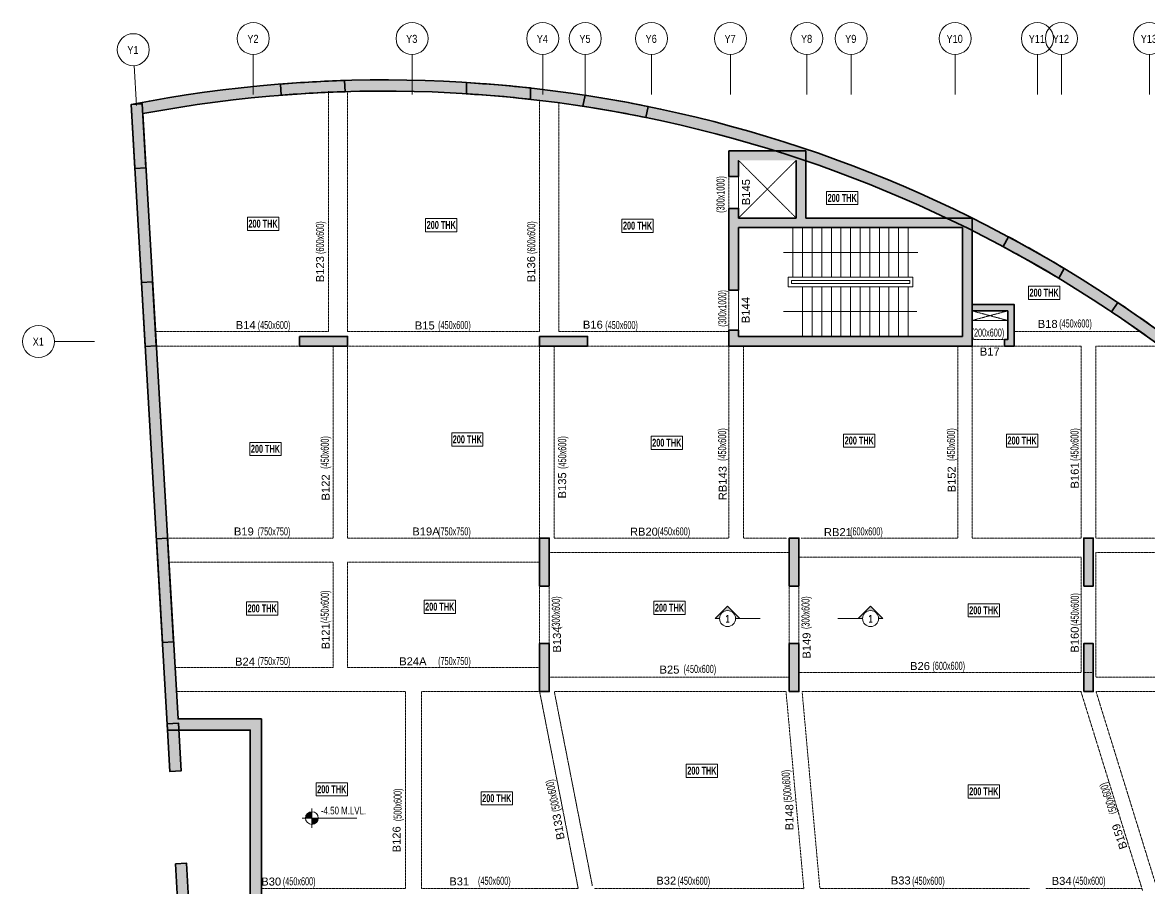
# Model space of a CAD drawing. Header units: millimetres. Extents: x 20 to 70682, y 101 to 65687.
# Drawn here: x 20 to 35233, y 38626 to 65687 of the extents above; entities that cross this region are included whole.
import ezdxf
from ezdxf.enums import TextEntityAlignment as Align

# ---------------------------------------------------------------- set-up
doc = ezdxf.new("R2010")
doc.units = ezdxf.units.MM
for name, pattern in [('Grid Line', [2222.5, 1270, -317.5, 317.5, -317.5]), ('HIDDEN', [0.375, 0.25, -0.125]), ('HIDDEN2', [0.1875, 0.125, -0.0625])]:
    doc.linetypes.add(name, pattern=pattern)
for name, color, linetype, lineweight in [('A-ANNO-DIMS', 8, 'Continuous', 15), ('A-DETL-MISC', 35, 'Continuous', 15), ('A-FLOR-IDEN', 11, 'Continuous', 9), ('A-GRIDS', 8, 'Continuous', 9), ('A-HIDD-ABVE', 8, 'HIDDEN', 20), ('A-HIDD-BELW', 8, 'HIDDEN2', 20), ('G-____-____-DIMS', 7, 'Continuous', 9), ('G-ANNO-SYMB', 1, 'Continuous', 9), ('S-BEAM', 7, 'Continuous', 18), ('S-BEAM-IDEN', 2, 'Continuous', 9), ('S-COL HATCH', 9, 'Continuous', 0), ('S-COLS', 5, 'Continuous', 35), ('S-GRIDS', 8, 'Continuous', 9)]:
    doc.layers.add(name, color=color, linetype=linetype, lineweight=lineweight)
doc.layers.add('Beam Nos', color=7, linetype='Continuous')
doc.styles.add('Arial Narrow', font='ARIALN.TTF', dxfattribs={"height": 400})
doc.styles.add('Dim.s & Anno.(Misc.)', font='ARIALN.TTF')
doc.styles.add('SC-BBS1', font='SansSerif')
doc.styles.add('Swis721 LtCn BT', font='swisscl.ttf', dxfattribs={"width": 0.9, "height": 233.355162})
doc.styles.add('Swis721 LtCn BT_1', font='swisscl.ttf', dxfattribs={"height": 240})
doc.styles.add('Swis721 LtCn BT_B', font='', dxfattribs={"width": 0.9, "height": 246.918336})
doc.styles.get('Swis721 LtCn BT_B').set_extended_font_data('Swis721 LtCn BT', bold=True)
doc.dimstyles.new('A-GFC-100', dxfattribs={"dimscale": 100, "dimtxt": 1.75, "dimasz": 1.5, "dimexe": 1.5, "dimexo": 0, "dimgap": 1, "dimtad": 1, "dimdsep": 46, "dimtxsty": 'Dim.s & Anno.(Misc.)', "dimblk": 'ARCHTICK', "dimcen": 0, "dimdle": 1.5, "dimclrd": 256, "dimclre": 8, "dimclrt": 6, "dimazin": 2, "dimtfac": 1, "dimtix": 1, "dimtmove": 2, "dimatfit": 3, "dimfxl": 1, "dimtolj": 1, "dimlwd": -1, "dimlwe": 9, "dimarcsym": 0})

# ---------------------------------------------------------------- blocks, each defined once
blk = doc.blocks.new('_ARCHTICK')
at = {"color": 0, "linetype": 'ByBlock', "const_width": 0.15}
blk.add_lwpolyline([(-0.5, -0.5), (0.5, 0.5)], dxfattribs=at)
blk = doc.blocks.new('A$C31bf04c8')
at = {"layer": 'S-COL HATCH', "transparency": 33554687}
h = blk.add_hatch(color=256, dxfattribs=at)
h.dxf.hatch_style = 1
edge = h.paths.add_edge_path()
edge.add_line((-12645, -10575), (46760, -10575))
edge.add_line((46760, -10575), (50155, -10425))
edge.add_line((50155, -10425), (50155, 18362))
edge.add_arc((65983, 101151), 84288, 235.33184, 259.17631, ccw=False)
edge.add_arc((-8447, 268), 41200, 49.9962, 101.0852)
edge.add_line((-16368, 40699), (-15227, 21150))
edge.add_line((-15227, 21150), (-12645, 21150))
edge.add_line((-12645, 21150), (-12645, -10575))
edge = h.paths.add_edge_path(flags=16)
edge.add_line((-12295, -10225), (46752, -10225))
edge.add_line((46752, -10225), (49805, -10090))
edge.add_line((49805, -10090), (49805, 18073))
edge.add_arc((65983, 101151), 84638, 235.32076, 258.98032, ccw=False)
edge.add_arc((-8447, 268), 40850, 49.9733, 100.6568)
edge.add_line((-16001, 40413), (-14897, 21500))
edge.add_line((-14897, 21500), (-12295, 21500))
edge.add_line((-12295, 21500), (-12295, -10225))
h = blk.add_hatch(color=256, dxfattribs=at)
h.dxf.hatch_style = 1
h.paths.add_polyline_path([(-9681, 41099), (-9700, 41449, 0.01185), (-11697, 41339), (-11678, 40990, -0.011949)])
h = blk.add_hatch(color=256, dxfattribs=at)
h.dxf.hatch_style = 1
h.paths.add_polyline_path([(-3886, 40863), (-3886, 41215, 0.011892), (-5886, 41383), (-5886, 41032, -0.011992)])
h = blk.add_hatch(color=256, dxfattribs=at)
h.dxf.hatch_style = 1
h.paths.add_polyline_path([(-282, 40294), (-213, 40637, 0.011811), (-2182, 40989), (-2252, 40646, -0.01191)])
h = blk.add_hatch(color=256, dxfattribs=at)
h.dxf.hatch_style = 1
h.paths.add_polyline_path([(-16019, 40720), (-16368, 40699), (-16252, 38703), (-15902, 38723)])
h = blk.add_hatch(color=256, dxfattribs=at)
h.dxf.hatch_style = 1
h.paths.add_polyline_path([(3425, 39251), (2315, 39251), (2315, 38451), (2615, 38451), (2615, 38951), (3425, 38951)], flags=17)
h.paths.add_polyline_path([(3725, 39251), (3425, 39251), (3425, 38951), (3725, 38951)], flags=17)
h.paths.add_polyline_path([(3764, 39251), (3725, 39251), (3725, 38951), (4415, 38951), (4415, 37151), (2615, 37151), (2615, 37451), (2315, 37451), (2315, 34901), (2615, 34901), (2615, 36851), (9456, 36851), (9456, 37151), (9141, 37151), (9137, 37141, 0.00014), (9116, 37151), (4715, 37151), (4715, 39251), (4610, 39251), (4539, 39000, 0.004852)])
h.paths.add_polyline_path([(9915, 37151), (9456, 37151), (9456, 36851), (9615, 36851), (9615, 33451), (9456, 33451), (9456, 33151), (9915, 33151)])
h.paths.add_polyline_path([(9456, 33451), (2615, 33451), (2615, 33651), (2315, 33651), (2315, 33151), (9456, 33151)])
h = blk.add_hatch(color=256, dxfattribs=at)
h.dxf.hatch_style = 1
h.paths.add_polyline_path([(11045, 36566), (10879, 36257, -0.01191), (12618, 35268), (12784, 35577, 0.011811)])
h = blk.add_hatch(color=256, dxfattribs=at)
h.dxf.hatch_style = 1
h.paths.add_polyline_path([(-15694, 35157), (-16043, 35136), (-15927, 33140), (-15578, 33160)])
h = blk.add_hatch(color=256, dxfattribs=at)
h.dxf.hatch_style = 1
h.paths.add_polyline_path([(14462, 34512), (14267, 34221, -0.01191), (15902, 33069), (16097, 33360, 0.011811)])
h = blk.add_hatch(color=256, dxfattribs=at)
h.dxf.hatch_style = 1
h.paths.add_polyline_path([(11225, 34450), (9915, 34450), (9915, 34250), (11025, 34250), (11025, 33350), (10925, 33350), (10925, 33151), (11225, 33150), (11225, 33350)])
h = blk.add_hatch(color=256, dxfattribs=at)
h.dxf.hatch_style = 1
h.paths.add_polyline_path([(-11102, 33451), (-11102, 33151), (-9602, 33151), (-9602, 33451)])
h = blk.add_hatch(color=256, dxfattribs=at)
h.dxf.hatch_style = 1
h.paths.add_polyline_path([(-3600, 33451), (-3600, 33151), (-2100, 33151), (-2100, 33451)])
h = blk.add_hatch(color=256, dxfattribs=at)
h.dxf.hatch_style = 1
h.paths.add_polyline_path([(-15227, 27150), (-15577, 27130), (-15387, 23885), (-15038, 23905)])
h = blk.add_hatch(color=256, dxfattribs=at)
h.dxf.hatch_style = 1
h.paths.add_polyline_path([(-3600, 25651), (-3300, 25651), (-3300, 27151), (-3600, 27151)])
h = blk.add_hatch(color=256, dxfattribs=at)
h.dxf.hatch_style = 1
h.paths.add_polyline_path([(-3600, 25651), (-3300, 25651), (-3300, 27151), (-3600, 27151)])
h = blk.add_hatch(color=256, dxfattribs=at)
h.dxf.hatch_style = 1
h.paths.add_polyline_path([(4200, 25651), (4500, 25651), (4500, 27151), (4200, 27151)])
h = blk.add_hatch(color=256, dxfattribs=at)
h.dxf.hatch_style = 1
h.paths.add_polyline_path([(4200, 25651), (4500, 25651), (4500, 27151), (4200, 27151)])
h = blk.add_hatch(color=256, dxfattribs=at)
h.dxf.hatch_style = 1
h.paths.add_polyline_path([(13400, 25651), (13700, 25651), (13700, 27151), (13400, 27151)])
h = blk.add_hatch(color=256, dxfattribs=at)
h.dxf.hatch_style = 1
h.paths.add_polyline_path([(13400, 25651), (13700, 25651), (13700, 27151), (13400, 27151)])
h = blk.add_hatch(color=256, dxfattribs=at)
h.dxf.hatch_style = 1
h.paths.add_polyline_path([(-3600, 22351), (-3300, 22351), (-3300, 23851), (-3600, 23851)])
h = blk.add_hatch(color=256, dxfattribs=at)
h.dxf.hatch_style = 1
h.paths.add_polyline_path([(-3600, 22351), (-3300, 22351), (-3300, 23851), (-3600, 23851)])
h = blk.add_hatch(color=256, dxfattribs=at)
h.dxf.hatch_style = 1
h.paths.add_polyline_path([(4200, 22351), (4500, 22351), (4500, 23851), (4200, 23851)])
h = blk.add_hatch(color=256, dxfattribs=at)
h.dxf.hatch_style = 1
h.paths.add_polyline_path([(4200, 22351), (4500, 22351), (4500, 23851), (4200, 23851)])
h = blk.add_hatch(color=256, dxfattribs=at)
h.dxf.hatch_style = 1
h.paths.add_polyline_path([(13400, 22351), (13700, 22351), (13700, 23851), (13400, 23851)])
h = blk.add_hatch(color=256, dxfattribs=at)
h.dxf.hatch_style = 1
h.paths.add_polyline_path([(13400, 22351), (13700, 22351), (13700, 23851), (13400, 23851)])
h = blk.add_hatch(color=256, dxfattribs=at)
h.dxf.hatch_style = 1
h.paths.add_polyline_path([(-15239, 21348), (-15152, 19851), (-14802, 19871), (-14890, 21369)])
h = blk.add_hatch(color=256, dxfattribs=at)
h.dxf.hatch_style = 1
h.paths.add_polyline_path([(-14983, 16966), (-14896, 15469), (-14547, 15489), (-14634, 16986)])
at = {"layer": 'S-COLS'}
for p, q in [((4715, 39251, 0), (2315, 39251, 0)), ((4715, 37151, 0), (4715, 39251, 0)), ((4415, 37151, 0), (4415, 38951, 0)), ((4415, 37151, 0), (2615, 37151)), ((9915, 37151), (4715, 37151, 0)), ((9915, 33151), (9915, 37151)), ((2615, 36851), (9615, 36851)), ((2615, 34901), (2615, 36851)), ((9615, 36851), (9615, 33451)), ((2315, 34901), (2615, 34901)), ((2315, 33651), (2315, 33151)), ((2615, 33651), (2315, 33651)), ((2615, 33451), (2615, 33651)), ((2315, 33151), (9915, 33151)), ((9615, 33451), (2615, 33451))]:
    blk.add_line(p, q, dxfattribs=at)
at = {"layer": 'S-COLS', "elevation": 0}
blk.add_lwpolyline([(-12645, -10575), (46760, -10575), (50155, -10425), (50155, 18362, -0.104418), (18038, 31827, 0.226686), (-16368, 40699), (-15227, 21150), (-12645, 21150)], format="xyb", close=True, dxfattribs=at)
for points in [[(-9700, 41449, 0.01185), (-11697, 41339), (-11678, 40990, -0.011949), (-9681, 41099), (-9700, 41449)], [(-5886, 41383, -0.011892), (-3886, 41215), (-3886, 40863, 0.011992), (-5886, 41032), (-5886, 41383)], [(-282, 40294), (-213, 40637, 0.011811), (-2182, 40989), (-2252, 40646, -0.01191), (-282, 40294)], [(12784, 35577, 0.011811), (11045, 36566), (10879, 36257, -0.01191), (12618, 35268), (12784, 35577)], [(14462, 34512), (14267, 34221, -0.01191), (15902, 33069), (16097, 33360, 0.011811), (14462, 34512)]]:
    blk.add_lwpolyline(points, format="xyb", dxfattribs=at)
at = {"layer": 'S-COLS'}
blk.add_lwpolyline([(-12295, -10225), (46752, -10225), (49805, -10090), (49805, 18073, -0.103603), (17826, 31549, 0.224825), (-16001, 40413), (-14897, 21500), (-12295, 21500)], format="xyb", close=True, dxfattribs=at)
at = {"layer": 'S-COLS', "elevation": 0}
for points in [[(-16368, 40699), (-16019, 40720), (-15902, 38723), (-16252, 38703)], [(-16043, 35136), (-15694, 35157), (-15578, 33160), (-15927, 33140)], [(-11102, 33451), (-11102, 33151), (-9602, 33151), (-9602, 33451)], [(-3600, 33451), (-3600, 33151), (-2100, 33151), (-2100, 33451)], [(-15577, 27130), (-15227, 27150), (-15038, 23905), (-15387, 23885)], [(-3600, 25651), (-3300, 25651), (-3300, 27151), (-3600, 27151)], [(-3600, 25651), (-3300, 25651), (-3300, 27151), (-3600, 27151)], [(4200, 25651), (4500, 25651), (4500, 27151), (4200, 27151)], [(4200, 25651), (4500, 25651), (4500, 27151), (4200, 27151)], [(13400, 25651), (13700, 25651), (13700, 27151), (13400, 27151)], [(13400, 25651), (13700, 25651), (13700, 27151), (13400, 27151)], [(-3600, 22351), (-3300, 22351), (-3300, 23851), (-3600, 23851)], [(-3600, 22351), (-3300, 22351), (-3300, 23851), (-3600, 23851)], [(4200, 22351), (4500, 22351), (4500, 23851), (4200, 23851)], [(4200, 22351), (4500, 22351), (4500, 23851), (4200, 23851)], [(13400, 22351), (13700, 22351), (13700, 23851), (13400, 23851)], [(13400, 22351), (13700, 22351), (13700, 23851), (13400, 23851)], [(-15239, 21348), (-14890, 21369), (-14802, 19871), (-15152, 19851)], [(-14983, 16966), (-14634, 16986), (-14547, 15489), (-14896, 15469)]]:
    blk.add_lwpolyline(points, close=True, dxfattribs=at)
for points in [[(2615, 38951), (2615, 38451), (2315, 38451), (2315, 39251)], [(2615, 37151), (2615, 37451), (2315, 37451), (2315, 34901)], [(9915, 34450), (11225, 34450), (11225, 33350), (11225, 33150), (10925, 33151), (10925, 33350), (11025, 33350), (11025, 34250), (9915, 34250), (9915, 34450)]]:
    blk.add_lwpolyline(points, dxfattribs=at)
blk = doc.blocks.new('Spot Elevations - M_Spot Elevation - Target Filled-23738-FIRST FLOOR  FRAMING PLAN _NTA_')
at = {"layer": 'G-____-____-DIMS'}
h = blk.add_hatch(color=256, dxfattribs=at)
edge = h.paths.add_edge_path(flags=0)
edge.add_line((0, 0), (-2, 0))
edge.add_arc((0, 0), 2, 90, 180, ccw=False)
edge.add_line((0, 2), (0, 0))
h = blk.add_hatch(color=256, dxfattribs=at)
edge = h.paths.add_edge_path(flags=0)
edge.add_line((0, 0), (2, 0))
edge.add_arc((0, 0), 2, 270, 360, ccw=False)
edge.add_line((0, -2), (0, 0))
for p, q in [((-3, 0), (14, 0)), ((0, -3), (0, 3))]:
    blk.add_line(p, q, dxfattribs=at)
blk.add_circle((0, 0), 2, dxfattribs=at)
blk = doc.blocks.new('Grid - Type 1 Structural-6743905-9TH FLOOR LVL')
at = {"layer": 'A-GRIDS'}
blk.add_circle((0, 0), 4, dxfattribs=at)
blk = doc.blocks.new('A$C45bf0ae9')
at = {"layer": 'S-GRIDS', "linetype": 'Grid Line'}
for p, q in [((-12545, 41014), (-12545, 42264)), ((-7583, 41014), (-7583, 42264)), ((-3500, 41014), (-3500, 42264)), ((-2170, 41014), (-2170, 42264)), ((-100, 41014), (-100, 42264)), ((2365, 41014), (2365, 42264)), ((4755, 41014), (4755, 42264)), ((6135, 41014), (6135, 42264)), ((9385, 41014), (9385, 42264)), ((11955, 41014), (11955, 42264)), ((12705, 41014), (12705, 42264)), ((15455, 41014), (15455, 42264)), ((-16192, 40669), (-16265, 41917)), ((-17504, 33297), (-18754, 33297))]:
    blk.add_line(p, q, dxfattribs=at)
at = {"layer": 'A-GRIDS', "xscale": 124.9999999999999, "yscale": 124.9999999999999, "zscale": 124.9999999999999}
for p in [(-12545, 42764), (-7583, 42764), (-3500, 42764), (-2170, 42764), (-100, 42764), (2365, 42764), (4755, 42764), (6135, 42764), (9385, 42764), (11955, 42764), (12705, 42764), (15455, 42764)]:
    blk.add_blockref('Grid - Type 1 Structural-6743905-9TH FLOOR LVL', p, dxfattribs=at)
for p, rotation in [((-16294, 42416), 3.339999999999538), ((-19254, 33297), 89.99999999999982)]:
    blk.add_blockref('Grid - Type 1 Structural-6743905-9TH FLOOR LVL', p, dxfattribs=dict(at, rotation=rotation))
at = {"layer": 'A-GRIDS', "lineweight": 18, "char_height": 250, "attachment_point": 1, "style": 'Arial Narrow'}
for s, insert, width in [('Y2', (-12731, 42879), 440.93), ('Y3', (-7769, 42879), 440.93), ('Y4', (-3686, 42879), 440.93), ('Y5', (-2356, 42879), 440.93), ('Y6', (-286, 42879), 440.93), ('Y7', (2179, 42879), 440.93), ('Y8', (4569, 42879), 440.93), ('Y9', (5949, 42879), 440.93), ('Y10', (9116, 42879), 641.35), ('Y11', (11686, 42879), 641.35), ('Y12', (12436, 42879), 641.35), ('Y13', (15186, 42879), 641.35), ('Y1', (-16480, 42530), 440.93), ('X1', (-19437, 33415), 440.93)]:
    blk.add_mtext(s, dxfattribs=dict(at, insert=insert, width=width))
blk = doc.blocks.new('Detail View - M_Section Head - Structural Type 1-785420-STILT FLOOR FRAMING PLAN')
at = {"layer": 'G-ANNO-SYMB'}
h = blk.add_hatch(color=9, dxfattribs=at)
edge = h.paths.add_edge_path(flags=0)
edge.add_line((-8.5, 0), (-9.86, 0))
edge.add_line((-9.86, 0), (-5.99, 3.87))
edge.add_line((-5.99, 3.87), (-2.12, 0))
edge.add_line((-2.12, 0), (-3.5, 0))
edge.add_arc((-6, 0), 2.5, 360, 540)
for p, q in [((-5.99, 3.87), (-9.86, 0)), ((-5.99, 3.87), (-2.12, 0)), ((-8.5, 0), (-9.86, 0)), ((-3.5, 0), (-2.12, 0))]:
    blk.add_line(p, q, dxfattribs=at)
at = {"layer": 'G-ANNO-SYMB', "color": 5}
for p, q in [((-5.99, 3.87), (-9.86, 0)), ((-2.12, 0), (-5.99, 3.87)), ((-9.86, 0), (-8.5, 0)), ((-3.5, 0), (4.24, 0)), ((-3.5, 0), (-2.12, 0))]:
    blk.add_line(p, q, dxfattribs=at)
at = {"layer": 'G-ANNO-SYMB'}
blk.add_arc((-6, 0), 2.5, 360, 180, dxfattribs=at)
at = {"layer": 'G-ANNO-SYMB', "color": 5}
for start, end in [(360, 180), (180, 360)]:
    blk.add_arc((-6, 0), 2.5, start, end, dxfattribs=at)
blk = doc.blocks.new('A$Cf8d4ec59')
at = {"layer": 'A-DETL-MISC'}
for p, q in [((-5300, 0), (-5300, -1550)), ((-5000, 0), (-5000, -1550)), ((-4700, 0), (-4700, -1550)), ((-4400, 0), (-4400, -1550)), ((-4100, 0), (-4100, -1550)), ((-3800, 0), (-3800, -1550)), ((-3500, 0), (-3500, -1550)), ((-3200, 0), (-3200, -1550)), ((-2900, 0), (-2900, -1550)), ((-2600, 0), (-2600, -1550)), ((-2300, 0), (-2300, -1550)), ((-2000, 0), (-2000, -1550)), ((-1700, 0), (-1700, -1550)), ((-5000, -3400), (-5000, -1850)), ((-4700, -3400), (-4700, -1850)), ((-4400, -3400), (-4400, -1850)), ((-4100, -3400), (-4100, -1850)), ((-3800, -3400), (-3800, -1850)), ((-3500, -3400), (-3500, -1850)), ((-3200, -3400), (-3200, -1850)), ((-2900, -3400), (-2900, -1850)), ((-2600, -3400), (-2600, -1850)), ((-2300, -3400), (-2300, -1850)), ((-2000, -3400), (-2000, -1850)), ((-1700, -3400), (-1700, -1850))]:
    blk.add_line(p, q, dxfattribs=at)
for points in [[(-1550, -1550), (-1550, -1850), (-5450, -1850), (-5450, -1550)], [(-1650, -1650), (-1650, -1750), (-5350, -1750), (-5350, -1650)]]:
    blk.add_lwpolyline(points, close=True, dxfattribs=at)
at = {"layer": 'A-ANNO-DIMS', "ltscale": 500}
for points in [[(-1400, -775), (-5600, -775)], [(-5600, -2625), (-1424, -2625)]]:
    blk.add_leader(points, dimstyle='A-GFC-100', override={"dimasz": 0.002, "dimtad": 0, "dimfxl": 0.18, "dimarcsym": 1}, dxfattribs=at)

msp = doc.modelspace()

# ---------------------------------------------------------------- linework, layer by layer
at = {"layer": 'A-FLOR-IDEN', "color": 8, "flags": 128}
for points in [[(26120.8, 60407.4), (26120.8, 59995.6), (25143.3, 59995.6), (25143.3, 60407.4)], [(26120.8, 60407.4), (26120.8, 59995.6), (25143.3, 59995.6), (25143.3, 60407.4)], [(8023.8, 59603.9), (8023.8, 59192.1), (7046.3, 59192.1), (7046.3, 59603.9)], [(8023.8, 59603.9), (8023.8, 59192.1), (7046.3, 59192.1), (7046.3, 59603.9)], [(13592.8, 59562.9), (13592.8, 59151.1), (12615.3, 59151.1), (12615.3, 59562.9)], [(13592.8, 59562.9), (13592.8, 59151.1), (12615.3, 59151.1), (12615.3, 59562.9)], [(19726.3, 59541.9), (19726.3, 59130.1), (18748.8, 59130.1), (18748.8, 59541.9)], [(19726.3, 59541.9), (19726.3, 59130.1), (18748.8, 59130.1), (18748.8, 59541.9)], [(32429.3, 57447.9), (32429.3, 57036.1), (31451.8, 57036.1), (31451.8, 57447.9)], [(32429.3, 57447.9), (32429.3, 57036.1), (31451.8, 57036.1), (31451.8, 57447.9)], [(14406.8, 52863.4), (14406.8, 52451.6), (13429.3, 52451.6), (13429.3, 52863.4)], [(14406.8, 52863.4), (14406.8, 52451.6), (13429.3, 52451.6), (13429.3, 52863.4)], [(26654.8, 52826), (26654.8, 52414.2), (25677.3, 52414.2), (25677.3, 52826)], [(26654.8, 52826), (26654.8, 52414.2), (25677.3, 52414.2), (25677.3, 52826)], [(31740.8, 52826), (31740.8, 52414.2), (30763.3, 52414.2), (30763.3, 52826)], [(31740.8, 52826), (31740.8, 52414.2), (30763.3, 52414.2), (30763.3, 52826)], [(8099.3, 52566.4), (8099.3, 52154.6), (7121.8, 52154.6), (7121.8, 52566.4)], [(8099.3, 52566.4), (8099.3, 52154.6), (7121.8, 52154.6), (7121.8, 52566.4)], [(20639.3, 52758.9), (20639.3, 52347.1), (19661.8, 52347.1), (19661.8, 52758.9)], [(20639.3, 52758.9), (20639.3, 52347.1), (19661.8, 52347.1), (19661.8, 52758.9)], [(13544.8, 47633.4), (13544.8, 47221.6), (12567.3, 47221.6), (12567.3, 47633.4)], [(13544.8, 47633.4), (13544.8, 47221.6), (12567.3, 47221.6), (12567.3, 47633.4)], [(20722.8, 47599.4), (20722.8, 47187.6), (19745.3, 47187.6), (19745.3, 47599.4)], [(20722.8, 47599.4), (20722.8, 47187.6), (19745.3, 47187.6), (19745.3, 47599.4)], [(30545.3, 47521.4), (30545.3, 47109.6), (29567.8, 47109.6), (29567.8, 47521.4)], [(30545.3, 47521.4), (30545.3, 47109.6), (29567.8, 47109.6), (29567.8, 47521.4)], [(21737.8, 42509.9), (21737.8, 42098.1), (20760.3, 42098.1), (20760.3, 42509.9)], [(21737.8, 42509.9), (21737.8, 42098.1), (20760.3, 42098.1), (20760.3, 42509.9)], [(10171.3, 41928.4), (10171.3, 41516.6), (9193.8, 41516.6), (9193.8, 41928.4)], [(10171.3, 41928.4), (10171.3, 41516.6), (9193.8, 41516.6), (9193.8, 41928.4)], [(15326.8, 41648.4), (15326.8, 41236.6), (14349.3, 41236.6), (14349.3, 41648.4)], [(15326.8, 41648.4), (15326.8, 41236.6), (14349.3, 41236.6), (14349.3, 41648.4)], [(30545.3, 41861.4), (30545.3, 41449.6), (29567.8, 41449.6), (29567.8, 41861.4)], [(30545.3, 41861.4), (30545.3, 41449.6), (29567.8, 41449.6), (29567.8, 41861.4)]]:
    msp.add_lwpolyline(points, close=True, dxfattribs=at)
at = {"layer": 'A-FLOR-IDEN', "color": 8, "elevation": 0, "flags": 128}
msp.add_lwpolyline([(7996.1, 47579), (7996.1, 47167.2), (7018.6, 47167.2), (7018.6, 47579)], close=True, dxfattribs=at)
msp.add_lwpolyline([(7996.1, 47579), (7996.1, 47167.2), (7018.6, 47167.2), (7018.6, 47579)], close=True, dxfattribs=at)
at = {"layer": 'A-HIDD-ABVE', "linetype": 'HIDDEN'}
for p, q in [((22393.1, 61377.7, 0), (24193.1, 59577.7, 0)), ((22393.1, 59577.7, 0), (24193.1, 61377.7, 0)), ((29693.1, 56676.6, 0), (30803.1, 56376.6, 0)), ((29693.1, 56376.6, 0), (30803.1, 56676.6, 0))]:
    msp.add_line(p, q, dxfattribs=at)
at = {"layer": 'S-BEAM', "linetype": 'HIDDEN'}
for p, q in [((9576.3, 56026.6), (9576.3, 63539.4)), ((10176.3, 56026.6), (10176.3, 63545.5)), ((16178.7, 56026.6, 0), (16178.7, 63255.9, 0)), ((16778.7, 56026.6, 0), (16778.7, 63179.7, 0)), ((22093.1, 60876.6, 0), (22093.1, 59876.6, 0)), ((22093.1, 57326.6, 0), (22093.1, 56076.6, 0)), ((4175.3, 56026.6), (9576.3, 56026.6)), ((10176.3, 56026.6), (16178.7, 56026.6)), ((16778.7, 56026.6), (22093.1, 56026.6)), ((31003.1, 56026.6, 0), (34946.9, 56026.6, 0)), ((29693.1, 55776.6, 0), (30703.3, 55776.6, 0)), ((4201.1, 55576.6), (16178.7, 55576.6, 0)), ((9726.8, 49576.6, 0), (9726.8, 55577.7, 0)), ((10176.8, 49577.7, 0), (10176.8, 55577.7, 0)), ((16178.3, 55576.6), (22093.1, 55576.6, 0)), ((16178.7, 49576.6, 0), (16178.7, 55576.6, 0)), ((16628.7, 49576.6, 0), (16628.7, 55576.6, 0)), ((22093.1, 49576.6, 0), (22093.1, 55576.6, 0)), ((22543.1, 49576.6, 0), (22543.1, 55576.6, 0)), ((29243.1, 49576.6, 0), (29243.1, 55576.6, 0)), ((29693.1, 55576.6, 0), (33103.7, 55576.6)), ((29693.1, 49576.6, 0), (29693.1, 55576.6, 0)), ((33103.7, 49576.6, 0), (33103.7, 55577.7, 0)), ((33553.7, 55576.6), (35571.1, 55576.6)), ((33553.7, 49576.6, 0), (33553.7, 55576.6, 0)), ((4551.6, 49576.6), (9726.8, 49576.6)), ((10176.3, 49576.6), (16478.7, 49576.6)), ((16628.7, 49576.6), (22093.1, 49576.6)), ((22543.1, 49576.6), (23903.7, 49576.6)), ((24353.7, 49576.6), (29243.1, 49576.6)), ((29693.1, 49576.6), (33103.7, 49576.6)), ((33553.7, 49576.6), (40903.7, 49576.6)), ((16478.7, 49126.6), (23978.3, 49126.6)), ((24278.7, 48976.6), (33103.7, 48976.6)), ((33103.7, 45376.6, 0), (33103.7, 48976.6, 0)), ((33553.7, 49126.6), (40903.7, 49126.6)), ((33553.7, 45226.6, 0), (33553.7, 49126.6, 0)), ((4595.4, 48826.6), (9726.8, 48826.6)), ((9726.8, 45526.6, 0), (9726.8, 48827.7, 0)), ((10176.8, 45527.7, 0), (10176.8, 48827.7, 0)), ((10176.8, 48826.6), (16178.3, 48826.6)), ((16178.7, 48076.6, 0), (16178.7, 46276.6)), ((16478.7, 48076.6, 0), (16478.7, 46276.6)), ((23978.7, 48076.6, 0), (23978.7, 46276.6, 0)), ((24278.7, 48076.6, 0), (24278.7, 46276.6, 0)), ((4787.5, 45526.6), (9726.8, 45526.6)), ((10176.3, 45526.6), (16178.3, 45526.6)), ((16478.3, 45526.6), (16478.7, 45526.6)), ((23978.3, 45226.6), (16478.7, 45226.6)), ((24278.7, 45376.6), (33103.7, 45376.6)), ((33178.3, 45376.6), (33478.7, 45376.6)), ((40903.7, 45226.6), (33553.7, 45226.6)), ((4831.2, 44776.6), (11982.9, 44776.6)), ((11982.9, 38626.6), (11982.9, 44776.6)), ((12482.9, 44776.6), (16178.7, 44776.6)), ((12482.9, 38626.6), (12482.9, 44776.6)), ((17382.9, 38626.6), (16178.7, 44776.6, 0)), ((17824.5, 38713), (16637, 44777.7, 0)), ((23877.8, 44776.6), (16637.3, 44776.6)), ((23877.8, 44776.6, 0), (24433.9, 38604.1, 0)), ((24379.7, 44777.7, 0), (24931.8, 38649, 0)), ((24379.8, 44776.6), (33093.5, 44776.6, 0)), ((33093.5, 44776.6, 0), (35017.9, 38560)), ((33564.6, 44776.6), (40877.2, 44776.6)), ((33564.6, 44776.6, 0), (35447.8, 38693.1)), ((7483.3, 38626.6), (11982.9, 38626.6)), ((12482.9, 38626.6), (17382.9, 38626.6)), ((17882.9, 38626.6), (24432.8, 38626.6, 0)), ((31482.8, 38626.6), (24932.9, 38626.6, 0)), ((31982.9, 38626.6), (35005.7, 38626.6))]:
    msp.add_line(p, q, dxfattribs=at)
at = {"layer": 'S-BEAM'}
for p, q in [((22393.1, 60876.6, 0), (22393.1, 59876.6, 0)), ((22393.1, 57326.6, 0), (22393.1, 56076.6, 0)), ((29693.1, 56376.6, 0), (30803.1, 56376.6, 0))]:
    msp.add_line(p, q, dxfattribs=at)
at = {"layer": 'S-BEAM', "ltscale": 250000}
msp.add_line((16478.3, 49576.6), (16478.7, 49576.6), dxfattribs=at)

# ---------------------------------------------------------------- block references
at = {"layer": 'A-HIDD-BELW', "color": 3}
msp.add_blockref('A$C31bf04c8', (19778.5, 22426.6), dxfattribs=at)
at = {"layer": 'Beam Nos'}
msp.add_blockref('A$C45bf0ae9', (19774.6, 22423.1), dxfattribs=at)
at = {"layer": 'G-____-____-DIMS', "xscale": 99.99999999999991, "yscale": 99.99999999999991, "zscale": 99.99999999999991}
msp.add_blockref('Spot Elevations - M_Spot Elevation - Target Filled-23738-FIRST FLOOR  FRAMING PLAN _NTA_', (9061.5, 40825.9), dxfattribs=at)
at = {"layer": 'G-ANNO-SYMB', "extrusion": (0, 0, -1), "yscale": 99.99999999999991, "zscale": 99.99999999999991}
for p, xscale in [((-22649.1, 47060.2, 0), -99.99999999999991), ((-25919.7, 47060.2, 0), 99.99999999999991)]:
    msp.add_blockref('Detail View - M_Section Head - Structural Type 1-785420-STILT FLOOR FRAMING PLAN', p, dxfattribs=dict(at, xscale=xscale))
at = {"layer": 'S-BEAM-IDEN'}
msp.add_blockref('A$Cf8d4ec59', (29393.1, 59276.6, 0), dxfattribs=at)

# ---------------------------------------------------------------- texts
at = {"layer": 'A-FLOR-IDEN', "color": 1, "char_height": 246.92, "width": 1155, "attachment_point": 2, "line_spacing_factor": 0.964267, "style": 'Swis721 LtCn BT_B'}
for insert in [(25632.1, 60329.4), (25632.1, 60329.4), (7535.1, 59525.9), (7535.1, 59525.9), (13104.1, 59484.9), (13104.1, 59484.9), (19237.6, 59463.9), (19237.6, 59463.9), (31940.6, 57369.9), (31940.6, 57369.9), (7610.6, 52488.4), (7610.6, 52488.4), (13918.1, 52785.4), (13918.1, 52785.4), (20150.6, 52680.9), (20150.6, 52680.9), (26166.1, 52748), (26166.1, 52748), (31252.1, 52748), (31252.1, 52748), (13056.1, 47555.4), (13056.1, 47555.4), (7507.3, 47501), (7507.3, 47501), (20234.1, 47521.4), (20234.1, 47521.4), (30056.6, 47443.4), (30056.6, 47443.4), (21249.1, 42431.9), (21249.1, 42431.9), (9682.6, 41850.4), (9682.6, 41850.4), (14838.1, 41570.4), (14838.1, 41570.4), (30056.6, 41783.4), (30056.6, 41783.4)]:
    msp.add_mtext('200 THK', dxfattribs=dict(at, insert=insert))
at = {"layer": 'Beam Nos', "color": 3, "style": 'SC-BBS1'}
for s, rotation, p in [('B145', 90, (22825.7, 60386.6, 0)), ('B123', 90, (9516.7, 57979.6)), ('B136', 90, (16114.2, 57981.9, 0)), ('B144', 90, (22815.8, 56701)), ('RB143', 90, (22096.1, 51291.7)), ('B152', 90, (29251.7, 51410.9, 0)), ('B161', 90, (33098, 51532.9, 0)), ('B122', 90, (9692, 51159.1)), ('B135', 90, (17081.8, 51222.8, 0)), ('B121', 90, (9692, 46505.5)), ('B134', 90, (16917.3, 46406.8, 0)), ('B149', 90, (24717.8, 46216.3, 0)), ('B160', 90, (33098, 46401.3, 0)), ('B148', 90, (24181.5, 40849.7, 0)), ('B133', 99.96377, (16965.2, 40587.4, 0)), ('B126', 90, (11907.9, 40160.8)), ('B159', 108.42422, (34487.8, 40312.6, 0))]:
    msp.add_text(s, height=250, rotation=rotation, dxfattribs=at).set_placement(p, align=Align.BOTTOM_CENTER)
for s, p in [('B14', (6992.2, 56033.1, 0)), ('B15', (12588.7, 56020.6, 0)), ('B16', (17840.2, 56045.1, 0)), ('B18', (32052.7, 56068.6, 0)), ('B17', (30242.7, 55203.6, 0)), ('B19', (6935.7, 49583.1, 0)), ('B19A', (12624.9, 49583.1, 0)), ('RB20', (19436.2, 49576.2)), ('RB21', (25497, 49561.7)), ('B24', (6971.2, 45515.7)), ('B24A', (12217, 45524.4)), ('B25', (20234.5, 45266.2)), ('B26', (28062.7, 45377.7)), ('B30', (7790.5, 38642.5)), ('B31', (13664.6, 38647.3)), ('B32', (20133.5, 38670.7)), ('B33', (27460.2, 38676)), ('B34', (32488.5, 38662.5))]:
    msp.add_text(s, height=250, dxfattribs=at).set_placement(p, align=Align.BOTTOM_CENTER)
at = {"layer": 'G-____-____-DIMS', "insert": (9346.9, 41181.5), "char_height": 240, "width": 1683.881, "attachment_point": 1, "line_spacing_factor": 0.970126, "style": 'Swis721 LtCn BT_1'}
msp.add_mtext('-4.50 M.LVL.', dxfattribs=at)
at = {"layer": 'G-ANNO-SYMB', "color": 5, "char_height": 246.9, "width": 330, "attachment_point": 2, "line_spacing_factor": 0.964267, "style": 'Swis721 LtCn BT_B'}
for insert in [(22048.7, 47176.7, 0), (26520.1, 47176.7, 0)]:
    msp.add_mtext('1', dxfattribs=dict(at, insert=insert))
at = {"layer": 'S-BEAM-IDEN', "style": 'Swis721 LtCn BT', "width": 0.8}
for s, rotation, p in [('(300x1000)', 90, (21955.9, 59741.6, 0)), ('(600x600)', 90, (9439.2, 58454.7)), ('(600x600)', 90, (16041.6, 58454.7, 0)), ('(300x1000)', 90, (22009.7, 56181.4, 0)), ('(450x600)', 360, (7368.5, 56109.9)), ('(450x600)', 360, (13006.2, 56109.9)), ('(450x600)', 360, (18228.7, 56109.9)), ('(450x600)', 360, (32413.3, 56158.1, 0)), ('(200x600)', 360, (29675.8, 55872.7, 0)), ('(450x600)', 90, (22006.2, 51987.3, 0)), ('(450x600)', 90, (29156.2, 51987.3, 0)), ('(450x600)', 90, (33016.9, 51987.3, 0)), ('(450x600)', 90, (9589.6, 51741.4, 0)), ('(450x600)', 90, (17008.4, 51740.2)), ('(750x750)', 360, (7368.5, 49659.9)), ('(750x750)', 360, (13006.2, 49659.9)), ('(450x600)', 360, (19860.4, 49659.9)), ('(600x600)', 360, (25878.4, 49659.9)), ('(450x600)', 90, (9589.6, 46920.6, 0)), ('(300x600)', 90, (16811, 46734.9)), ('(300x600)', 90, (24611, 46734.9, 0)), ('(450x600)', 90, (33023.9, 46834.4, 0)), ('(750x750)', 360, (7368.5, 45609.9)), ('(750x750)', 360, (13006.2, 45609.9)), ('(450x600)', 360, (20675.4, 45362.6)), ('(600x600)', 360, (28450.4, 45459.9)), ('(500x600)', 103.06395, (16826.8, 41054.7)), ('(500x600)', 95.07956, (24066.9, 41323.3, 0)), ('(500x600)', 90, (11865.3, 40729.2)), ('(500x600)', 109.17734, (34234.7, 40998.6, 0)), ('(450x600)', 360, (8155.3, 38725.7))]:
    msp.add_text(s, height=250, rotation=rotation, dxfattribs=at).set_placement(p)
for p in [(14252.5, 38741.5), (20484.6, 38741.5), (27815.9, 38741.5), (32841, 38741.5)]:
    msp.add_text('(450x600)', height=250, dxfattribs=at).set_placement(p)

doc.saveas('drawing.dxf')
